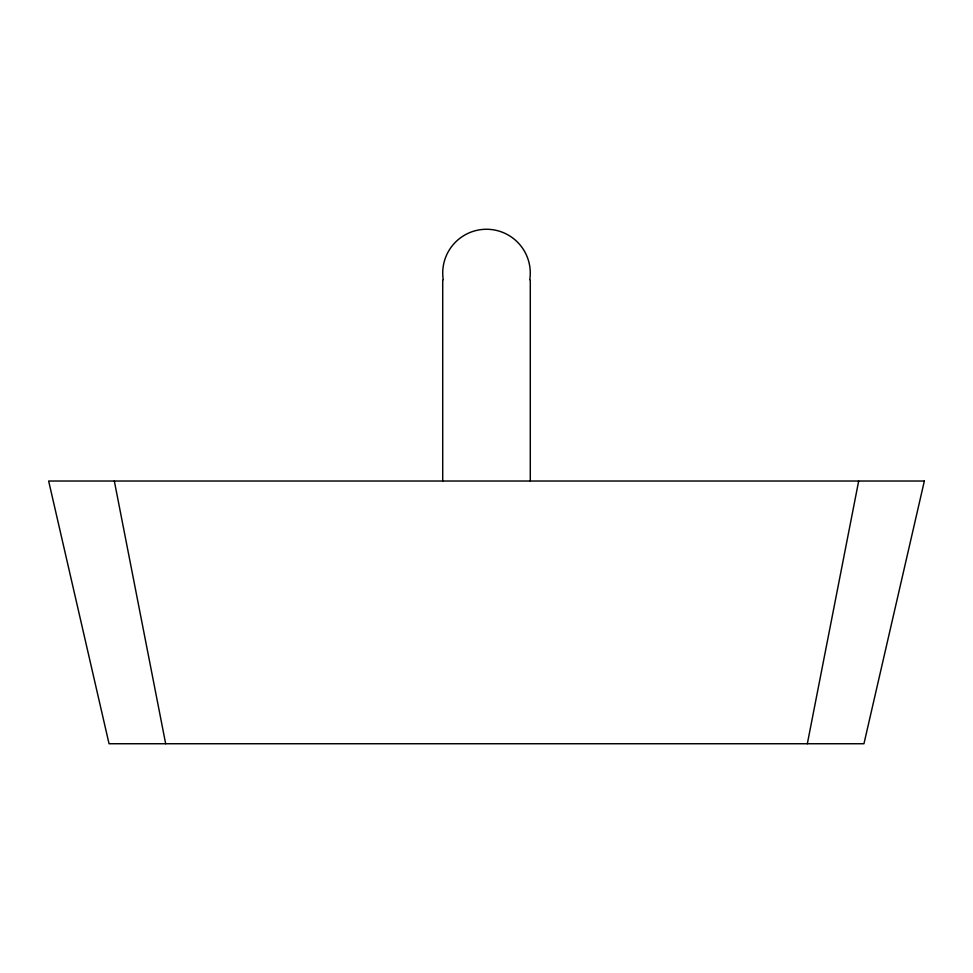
<?xml version="1.0" encoding="UTF-8"?>
<svg xmlns="http://www.w3.org/2000/svg" width="973" height="973" viewBox="0 0 973 973"><rect width="100%" height="100%" fill="white"/><g stroke="black" fill="none" stroke-linecap="round" stroke-linejoin="round"><path stroke-width="1.46" d="M807.335 743.737L858.673 481.027M114.328 481.027L165.665 743.737M530.285 280.212L530.285 481.027M442.715 280.212L442.715 481.027M443.226 279.677A43.785 43.785 0 0 1 486.5 229.263A43.785 43.785 0 0 1 529.774 279.677M924.35 481.027L863.951 743.737L109.049 743.737L48.65 481.027L924.35 481.027"/></g></svg>
